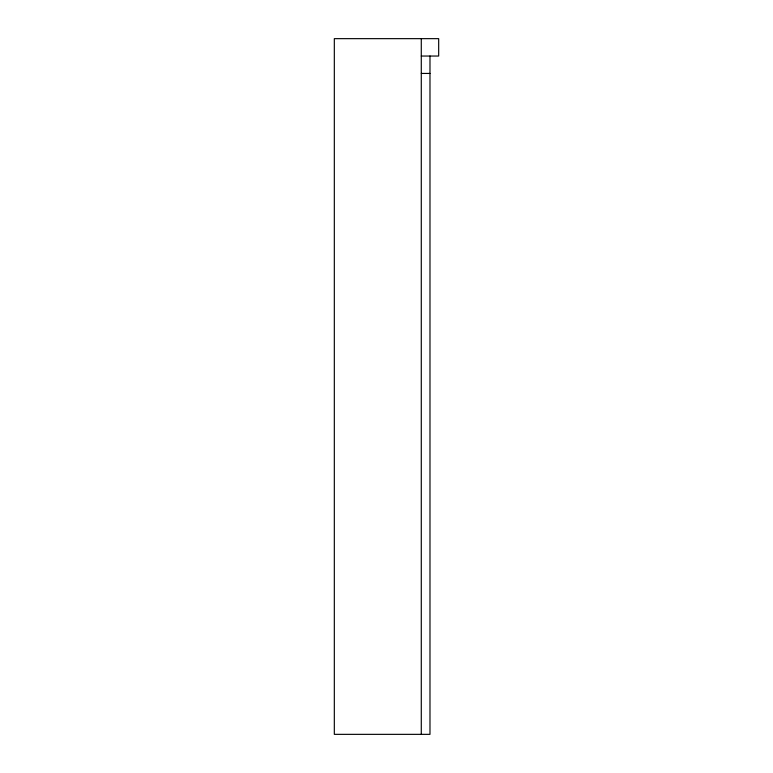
<?xml version="1.0" encoding="UTF-8"?>
<svg xmlns="http://www.w3.org/2000/svg" width="773" height="773" viewBox="0 0 773 773"><rect width="100%" height="100%" fill="white"/><g stroke="black" fill="none" stroke-linecap="round" stroke-linejoin="round"><path stroke-width="1.16" d="M421.285 56.043L438.678 56.043L438.678 38.65L334.322 38.65L334.322 734.35L429.981 734.35L429.981 56.043M421.285 73.435L429.981 73.435M421.285 38.65L421.285 734.35"/></g></svg>
